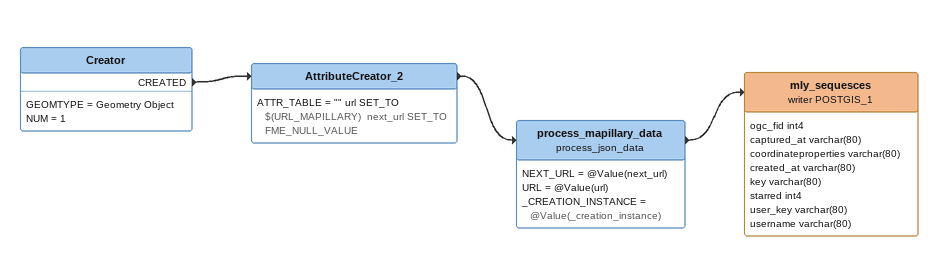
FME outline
Creator
    GEOMTYPE = Geometry Object
    NUM = 1
    CREATED -> AttributeCreator_2
AttributeCreator_2
    ATTR_TABLE = "" url SET_TO $(URL_MAPILLARY)  next_url SET_TO FME_NULL_VALUE
    -> process_mapillary_data
process_mapillary_data: process_json_data
    NEXT_URL = @Value(next_url)
    URL = @Value(url)
    _CREATION_INSTANCE = @Value(_creation_instance)
    -> mly_sequesces (writer POSTGIS_1)
mly_sequesces (writer POSTGIS_1)
    attributes: ogc_fid int4, captured_at varchar(80), coordinateproperties varchar(80), created_at varchar(80), key varchar(80), starred int4, user_key varchar(80), username varchar(80)
